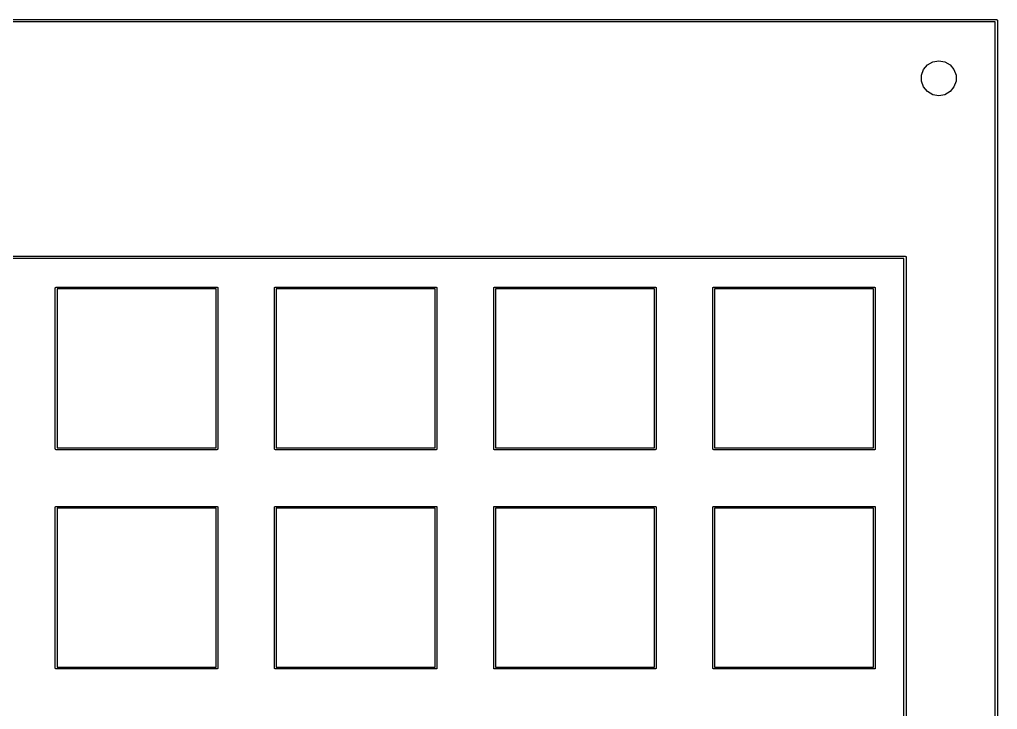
# Model space of a CAD drawing. Extents: x 50 to 430, y -187 to -47.
# Drawn here: x 345.1 to 430.1, y -106.9 to -46.9 of the extents above; entities that cross this region are included whole.
import ezdxf

# ---------------------------------------------------------------- set-up
doc = ezdxf.new("R2010")
doc.units = 0
doc.header["$MEASUREMENT"] = 0
doc.layers.add('BLACK', color=7, linetype='CONTINUOUS')

msp = doc.modelspace()

# ---------------------------------------------------------------- linework, layer by layer
at = {"layer": 'BLACK', "linetype": 'CONTINUOUS'}
for p, q in [((49.9913, -46.9), (430.009, -46.9)), ((429.9, -47.1), (50.1, -47.1)), ((429.9, -186.9), (429.9, -47.1)), ((430.009, -46.9), (430.018, -46.9)), ((430.009, -46.9), (430.009, -46.9)), ((430.018, -46.9), (430.026, -46.903)), ((430.026, -46.903), (430.035, -46.9046)), ((430.035, -46.9046), (430.042, -46.909)), ((430.042, -46.909), (430.051, -46.9121)), ((430.051, -46.9121), (430.058, -46.9178)), ((430.058, -46.9178), (430.065, -46.9222)), ((430.065, -46.9222), (430.071, -46.929)), ((430.071, -46.929), (430.078, -46.9347)), ((430.078, -46.9347), (430.082, -46.9424)), ((430.082, -46.9424), (430.088, -46.9492)), ((430.088, -46.9492), (430.091, -46.9576)), ((430.091, -46.9576), (430.095, -46.9653)), ((430.095, -46.9653), (430.097, -46.974)), ((430.097, -46.974), (430.1, -46.9824)), ((430.1, -46.9824), (430.1, -46.9912)), ((430.1, -46.9912), (430.1, -46.9913)), ((430.1, -46.9913), (430.1, -187.009)), ((423.681, -51.2384), (424.021, -50.8332)), ((424.021, -50.8332), (424.479, -50.5687)), ((424.479, -50.5687), (425, -50.4769)), ((425, -50.4769), (425.521, -50.5687)), ((425.521, -50.5687), (425.979, -50.8332)), ((425.979, -50.8332), (426.319, -51.2384)), ((423.5, -51.7355), (423.681, -51.2384)), ((423.5, -52.2645), (423.5, -51.7355)), ((426.319, -51.2384), (426.5, -51.7355)), ((426.5, -51.7355), (426.5, -52.2645)), ((423.681, -52.7616), (423.5, -52.2645)), ((426.5, -52.2645), (426.319, -52.7616)), ((424.021, -53.1668), (423.681, -52.7616)), ((424.479, -53.4313), (424.021, -53.1668)), ((425, -53.5231), (424.479, -53.4313)), ((425.521, -53.4313), (425, -53.5231)), ((425.979, -53.1668), (425.521, -53.4313)), ((426.319, -52.7616), (425.979, -53.1668)), ((60.117, -67.473), (422.084, -67.473)), ((421.976, -67.673), (60.2257, -67.673)), ((421.976, -181.773), (421.976, -67.673)), ((422.084, -67.473), (422.093, -67.473)), ((422.084, -67.473), (422.084, -67.473)), ((422.093, -67.473), (422.102, -67.476)), ((422.102, -67.476), (422.11, -67.4776)), ((422.11, -67.4776), (422.118, -67.482)), ((422.118, -67.482), (422.127, -67.4851)), ((422.127, -67.4851), (422.133, -67.4908)), ((422.133, -67.4908), (422.141, -67.4952)), ((422.141, -67.4952), (422.147, -67.502)), ((422.147, -67.502), (422.154, -67.5077)), ((422.154, -67.5077), (422.158, -67.5154)), ((422.158, -67.5154), (422.164, -67.5222)), ((422.164, -67.5222), (422.167, -67.5306)), ((422.167, -67.5306), (422.171, -67.5383)), ((422.171, -67.5383), (422.173, -67.547)), ((422.173, -67.547), (422.176, -67.5554)), ((422.176, -67.5554), (422.176, -67.5642)), ((422.176, -67.5642), (422.176, -67.5643)), ((422.176, -67.5643), (422.176, -181.882)), ((348.214, -70.2266), (348.216, -70.2202)), ((348.214, -70.2333), (348.214, -70.2266)), ((348.214, -84.2167), (348.214, -70.2333)), ((348.216, -70.2202), (348.217, -70.2135)), ((348.217, -70.2135), (348.221, -70.2077)), ((348.221, -70.2077), (348.223, -70.2013)), ((348.223, -70.2013), (348.227, -70.1961)), ((348.227, -70.1961), (348.231, -70.1903)), ((348.231, -70.1903), (348.236, -70.1859)), ((348.236, -70.1859), (348.24, -70.1807)), ((348.24, -70.1807), (348.246, -70.1773)), ((348.246, -70.1773), (348.251, -70.173)), ((348.251, -70.173), (348.258, -70.1707)), ((348.258, -70.1707), (348.264, -70.1673)), ((348.264, -70.1673), (348.27, -70.1661)), ((348.27, -70.1661), (348.277, -70.1638)), ((348.277, -70.1638), (348.283, -70.1638)), ((348.283, -70.1638), (348.283, -70.1638)), ((348.283, -70.1638), (362.267, -70.1638)), ((348.366, -70.3162), (348.366, -84.1338)), ((362.184, -70.3162), (348.366, -70.3162)), ((362.184, -84.1338), (362.184, -70.3162)), ((362.267, -70.1638), (362.273, -70.1638)), ((362.267, -70.1638), (362.267, -70.1638)), ((362.273, -70.1638), (362.28, -70.1661)), ((362.28, -70.1661), (362.286, -70.1673)), ((362.286, -70.1673), (362.292, -70.1707)), ((362.292, -70.1707), (362.299, -70.173)), ((362.299, -70.173), (362.304, -70.1773)), ((362.304, -70.1773), (362.31, -70.1807)), ((362.31, -70.1807), (362.314, -70.1859)), ((362.314, -70.1859), (362.319, -70.1903)), ((362.319, -70.1903), (362.323, -70.1961)), ((362.323, -70.1961), (362.327, -70.2013)), ((362.327, -70.2013), (362.329, -70.2077)), ((362.329, -70.2077), (362.333, -70.2135)), ((362.333, -70.2135), (362.334, -70.2202)), ((362.334, -70.2202), (362.336, -70.2266)), ((362.336, -70.2266), (362.336, -70.2333)), ((362.336, -70.2333), (362.336, -70.2333)), ((362.336, -70.2333), (362.336, -84.2167)), ((367.264, -70.2266), (367.266, -70.2202)), ((367.264, -70.2333), (367.264, -70.2266)), ((367.264, -84.2167), (367.264, -70.2333)), ((367.266, -70.2202), (367.267, -70.2135)), ((367.267, -70.2135), (367.271, -70.2077)), ((367.271, -70.2077), (367.273, -70.2013)), ((367.273, -70.2013), (367.277, -70.1961)), ((367.277, -70.1961), (367.281, -70.1903)), ((367.281, -70.1903), (367.286, -70.1859)), ((367.286, -70.1859), (367.29, -70.1807)), ((367.29, -70.1807), (367.296, -70.1773)), ((367.296, -70.1773), (367.301, -70.173)), ((367.301, -70.173), (367.308, -70.1707)), ((367.308, -70.1707), (367.314, -70.1673)), ((367.314, -70.1673), (367.32, -70.1661)), ((367.32, -70.1661), (367.327, -70.1638)), ((367.327, -70.1638), (367.333, -70.1638)), ((367.333, -70.1638), (367.333, -70.1638)), ((367.333, -70.1638), (381.317, -70.1638)), ((367.416, -70.3162), (367.416, -84.1338)), ((381.234, -70.3162), (367.416, -70.3162)), ((381.234, -84.1338), (381.234, -70.3162)), ((381.317, -70.1638), (381.323, -70.1638)), ((381.317, -70.1638), (381.317, -70.1638)), ((381.323, -70.1638), (381.33, -70.1661)), ((381.33, -70.1661), (381.336, -70.1673)), ((381.336, -70.1673), (381.342, -70.1707)), ((381.342, -70.1707), (381.349, -70.173)), ((381.349, -70.173), (381.354, -70.1773)), ((381.354, -70.1773), (381.36, -70.1807)), ((381.36, -70.1807), (381.364, -70.1859)), ((381.364, -70.1859), (381.369, -70.1903)), ((381.369, -70.1903), (381.373, -70.1961)), ((381.373, -70.1961), (381.377, -70.2013)), ((381.377, -70.2013), (381.379, -70.2077)), ((381.379, -70.2077), (381.383, -70.2135)), ((381.383, -70.2135), (381.384, -70.2202)), ((381.384, -70.2202), (381.386, -70.2266)), ((381.386, -70.2266), (381.386, -70.2333)), ((381.386, -70.2333), (381.386, -70.2333)), ((381.386, -70.2333), (381.386, -84.2167)), ((386.314, -70.2266), (386.316, -70.2202)), ((386.314, -70.2333), (386.314, -70.2266)), ((386.314, -84.2167), (386.314, -70.2333)), ((386.316, -70.2202), (386.317, -70.2135)), ((386.317, -70.2135), (386.321, -70.2077)), ((386.321, -70.2077), (386.323, -70.2013)), ((386.323, -70.2013), (386.327, -70.1961)), ((386.327, -70.1961), (386.331, -70.1903)), ((386.331, -70.1903), (386.336, -70.1859)), ((386.336, -70.1859), (386.34, -70.1807)), ((386.34, -70.1807), (386.346, -70.1773)), ((386.346, -70.1773), (386.351, -70.173)), ((386.351, -70.173), (386.358, -70.1707)), ((386.358, -70.1707), (386.364, -70.1673)), ((386.364, -70.1673), (386.37, -70.1661)), ((386.37, -70.1661), (386.377, -70.1638)), ((386.377, -70.1638), (386.383, -70.1638)), ((386.383, -70.1638), (386.383, -70.1638)), ((386.383, -70.1638), (400.367, -70.1638)), ((386.466, -70.3162), (386.466, -84.1338)), ((400.284, -70.3162), (386.466, -70.3162)), ((400.284, -84.1338), (400.284, -70.3162)), ((400.367, -70.1638), (400.373, -70.1638)), ((400.367, -70.1638), (400.367, -70.1638)), ((400.373, -70.1638), (400.38, -70.1661)), ((400.38, -70.1661), (400.386, -70.1673)), ((400.386, -70.1673), (400.392, -70.1707)), ((400.392, -70.1707), (400.399, -70.173)), ((400.399, -70.173), (400.404, -70.1773)), ((400.404, -70.1773), (400.41, -70.1807)), ((400.41, -70.1807), (400.414, -70.1859)), ((400.414, -70.1859), (400.419, -70.1903)), ((400.419, -70.1903), (400.423, -70.1961)), ((400.423, -70.1961), (400.427, -70.2013)), ((400.427, -70.2013), (400.429, -70.2077)), ((400.429, -70.2077), (400.433, -70.2135)), ((400.433, -70.2135), (400.434, -70.2202)), ((400.434, -70.2202), (400.436, -70.2266)), ((400.436, -70.2266), (400.436, -70.2333)), ((400.436, -70.2333), (400.436, -70.2333)), ((400.436, -70.2333), (400.436, -84.2167)), ((405.364, -70.2266), (405.366, -70.2202)), ((405.364, -70.2333), (405.364, -70.2266)), ((405.364, -84.2167), (405.364, -70.2333)), ((405.366, -70.2202), (405.367, -70.2135)), ((405.367, -70.2135), (405.371, -70.2077)), ((405.371, -70.2077), (405.373, -70.2013)), ((405.373, -70.2013), (405.377, -70.1961)), ((405.377, -70.1961), (405.381, -70.1903)), ((405.381, -70.1903), (405.386, -70.1859)), ((405.386, -70.1859), (405.39, -70.1807)), ((405.39, -70.1807), (405.396, -70.1773)), ((405.396, -70.1773), (405.401, -70.173)), ((405.401, -70.173), (405.408, -70.1707)), ((405.408, -70.1707), (405.414, -70.1673)), ((405.414, -70.1673), (405.42, -70.1661)), ((405.42, -70.1661), (405.427, -70.1638)), ((405.427, -70.1638), (405.433, -70.1638)), ((405.433, -70.1638), (405.433, -70.1638)), ((405.433, -70.1638), (419.417, -70.1638)), ((405.516, -70.3162), (405.516, -84.1338)), ((419.334, -70.3162), (405.516, -70.3162)), ((419.334, -84.1338), (419.334, -70.3162)), ((419.417, -70.1638), (419.423, -70.1638)), ((419.417, -70.1638), (419.417, -70.1638)), ((419.423, -70.1638), (419.43, -70.1661)), ((419.43, -70.1661), (419.436, -70.1673)), ((419.436, -70.1673), (419.442, -70.1707)), ((419.442, -70.1707), (419.449, -70.173)), ((419.449, -70.173), (419.454, -70.1773)), ((419.454, -70.1773), (419.46, -70.1807)), ((419.46, -70.1807), (419.464, -70.1859)), ((419.464, -70.1859), (419.469, -70.1903)), ((419.469, -70.1903), (419.473, -70.1961)), ((419.473, -70.1961), (419.477, -70.2013)), ((419.477, -70.2013), (419.479, -70.2077)), ((419.479, -70.2077), (419.483, -70.2135)), ((419.483, -70.2135), (419.484, -70.2202)), ((419.484, -70.2202), (419.486, -70.2266)), ((419.486, -70.2266), (419.486, -70.2333)), ((419.486, -70.2333), (419.486, -70.2333)), ((419.486, -70.2333), (419.486, -84.2167)), ((348.366, -84.1338), (362.184, -84.1338)), ((367.416, -84.1338), (381.234, -84.1338)), ((386.466, -84.1338), (400.284, -84.1338)), ((405.516, -84.1338), (419.334, -84.1338)), ((348.214, -84.2234), (348.214, -84.2167)), ((348.214, -84.2167), (348.214, -84.2167)), ((348.216, -84.2298), (348.214, -84.2234)), ((348.217, -84.2365), (348.216, -84.2298)), ((348.221, -84.2423), (348.217, -84.2365)), ((348.223, -84.2487), (348.221, -84.2423)), ((348.227, -84.2539), (348.223, -84.2487)), ((348.231, -84.2597), (348.227, -84.2539)), ((348.236, -84.2641), (348.231, -84.2597)), ((348.24, -84.2693), (348.236, -84.2641)), ((348.246, -84.2727), (348.24, -84.2693)), ((348.251, -84.277), (348.246, -84.2727)), ((348.258, -84.2793), (348.251, -84.277)), ((348.264, -84.2827), (348.258, -84.2793)), ((348.27, -84.2839), (348.264, -84.2827)), ((348.277, -84.2862), (348.27, -84.2839)), ((348.283, -84.2862), (348.277, -84.2862)), ((362.267, -84.2862), (348.283, -84.2862)), ((348.283, -84.2862), (348.283, -84.2862)), ((362.273, -84.2862), (362.267, -84.2862)), ((362.267, -84.2862), (362.267, -84.2862)), ((362.28, -84.2839), (362.273, -84.2862)), ((362.286, -84.2827), (362.28, -84.2839)), ((362.292, -84.2793), (362.286, -84.2827)), ((362.299, -84.277), (362.292, -84.2793)), ((362.304, -84.2727), (362.299, -84.277)), ((362.31, -84.2693), (362.304, -84.2727)), ((362.314, -84.2641), (362.31, -84.2693)), ((362.319, -84.2597), (362.314, -84.2641)), ((362.323, -84.2539), (362.319, -84.2597)), ((362.327, -84.2487), (362.323, -84.2539)), ((362.329, -84.2423), (362.327, -84.2487)), ((362.333, -84.2365), (362.329, -84.2423)), ((362.334, -84.2298), (362.333, -84.2365)), ((362.336, -84.2234), (362.334, -84.2298)), ((362.336, -84.2167), (362.336, -84.2167)), ((362.336, -84.2167), (362.336, -84.2234)), ((367.264, -84.2234), (367.264, -84.2167)), ((367.264, -84.2167), (367.264, -84.2167)), ((367.266, -84.2298), (367.264, -84.2234)), ((367.267, -84.2365), (367.266, -84.2298)), ((367.271, -84.2423), (367.267, -84.2365)), ((367.273, -84.2487), (367.271, -84.2423)), ((367.277, -84.2539), (367.273, -84.2487)), ((367.281, -84.2597), (367.277, -84.2539)), ((367.286, -84.2641), (367.281, -84.2597)), ((367.29, -84.2693), (367.286, -84.2641)), ((367.296, -84.2727), (367.29, -84.2693)), ((367.301, -84.277), (367.296, -84.2727)), ((367.308, -84.2793), (367.301, -84.277)), ((367.314, -84.2827), (367.308, -84.2793)), ((367.32, -84.2839), (367.314, -84.2827)), ((367.327, -84.2862), (367.32, -84.2839)), ((367.333, -84.2862), (367.327, -84.2862)), ((381.317, -84.2862), (367.333, -84.2862)), ((367.333, -84.2862), (367.333, -84.2862)), ((381.323, -84.2862), (381.317, -84.2862)), ((381.317, -84.2862), (381.317, -84.2862)), ((381.33, -84.2839), (381.323, -84.2862)), ((381.336, -84.2827), (381.33, -84.2839)), ((381.342, -84.2793), (381.336, -84.2827)), ((381.349, -84.277), (381.342, -84.2793)), ((381.354, -84.2727), (381.349, -84.277)), ((381.36, -84.2693), (381.354, -84.2727)), ((381.364, -84.2641), (381.36, -84.2693)), ((381.369, -84.2597), (381.364, -84.2641)), ((381.373, -84.2539), (381.369, -84.2597)), ((381.377, -84.2487), (381.373, -84.2539)), ((381.379, -84.2423), (381.377, -84.2487)), ((381.383, -84.2365), (381.379, -84.2423)), ((381.384, -84.2298), (381.383, -84.2365)), ((381.386, -84.2234), (381.384, -84.2298)), ((381.386, -84.2167), (381.386, -84.2167)), ((381.386, -84.2167), (381.386, -84.2234)), ((386.314, -84.2234), (386.314, -84.2167)), ((386.314, -84.2167), (386.314, -84.2167)), ((386.316, -84.2298), (386.314, -84.2234)), ((386.317, -84.2365), (386.316, -84.2298)), ((386.321, -84.2423), (386.317, -84.2365)), ((386.323, -84.2487), (386.321, -84.2423)), ((386.327, -84.2539), (386.323, -84.2487)), ((386.331, -84.2597), (386.327, -84.2539)), ((386.336, -84.2641), (386.331, -84.2597)), ((386.34, -84.2693), (386.336, -84.2641)), ((386.346, -84.2727), (386.34, -84.2693)), ((386.351, -84.277), (386.346, -84.2727)), ((386.358, -84.2793), (386.351, -84.277)), ((386.364, -84.2827), (386.358, -84.2793)), ((386.37, -84.2839), (386.364, -84.2827)), ((386.377, -84.2862), (386.37, -84.2839)), ((386.383, -84.2862), (386.377, -84.2862)), ((400.367, -84.2862), (386.383, -84.2862)), ((386.383, -84.2862), (386.383, -84.2862)), ((400.373, -84.2862), (400.367, -84.2862)), ((400.367, -84.2862), (400.367, -84.2862)), ((400.38, -84.2839), (400.373, -84.2862)), ((400.386, -84.2827), (400.38, -84.2839)), ((400.392, -84.2793), (400.386, -84.2827)), ((400.399, -84.277), (400.392, -84.2793)), ((400.404, -84.2727), (400.399, -84.277)), ((400.41, -84.2693), (400.404, -84.2727)), ((400.414, -84.2641), (400.41, -84.2693)), ((400.419, -84.2597), (400.414, -84.2641)), ((400.423, -84.2539), (400.419, -84.2597)), ((400.427, -84.2487), (400.423, -84.2539)), ((400.429, -84.2423), (400.427, -84.2487)), ((400.433, -84.2365), (400.429, -84.2423)), ((400.434, -84.2298), (400.433, -84.2365)), ((400.436, -84.2234), (400.434, -84.2298)), ((400.436, -84.2167), (400.436, -84.2167)), ((400.436, -84.2167), (400.436, -84.2234)), ((405.364, -84.2234), (405.364, -84.2167)), ((405.364, -84.2167), (405.364, -84.2167)), ((405.366, -84.2298), (405.364, -84.2234)), ((405.367, -84.2365), (405.366, -84.2298)), ((405.371, -84.2423), (405.367, -84.2365)), ((405.373, -84.2487), (405.371, -84.2423)), ((405.377, -84.2539), (405.373, -84.2487)), ((405.381, -84.2597), (405.377, -84.2539)), ((405.386, -84.2641), (405.381, -84.2597)), ((405.39, -84.2693), (405.386, -84.2641)), ((405.396, -84.2727), (405.39, -84.2693)), ((405.401, -84.277), (405.396, -84.2727)), ((405.408, -84.2793), (405.401, -84.277)), ((405.414, -84.2827), (405.408, -84.2793)), ((405.42, -84.2839), (405.414, -84.2827)), ((405.427, -84.2862), (405.42, -84.2839)), ((405.433, -84.2862), (405.427, -84.2862)), ((419.417, -84.2862), (405.433, -84.2862)), ((405.433, -84.2862), (405.433, -84.2862)), ((419.423, -84.2862), (419.417, -84.2862)), ((419.417, -84.2862), (419.417, -84.2862)), ((419.43, -84.2839), (419.423, -84.2862)), ((419.436, -84.2827), (419.43, -84.2839)), ((419.442, -84.2793), (419.436, -84.2827)), ((419.449, -84.277), (419.442, -84.2793)), ((419.454, -84.2727), (419.449, -84.277)), ((419.46, -84.2693), (419.454, -84.2727)), ((419.464, -84.2641), (419.46, -84.2693)), ((419.469, -84.2597), (419.464, -84.2641)), ((419.473, -84.2539), (419.469, -84.2597)), ((419.477, -84.2487), (419.473, -84.2539)), ((419.479, -84.2423), (419.477, -84.2487)), ((419.483, -84.2365), (419.479, -84.2423)), ((419.484, -84.2298), (419.483, -84.2365)), ((419.486, -84.2234), (419.484, -84.2298)), ((419.486, -84.2167), (419.486, -84.2167)), ((419.486, -84.2167), (419.486, -84.2234)), ((348.227, -89.2461), (348.231, -89.2403)), ((348.231, -89.2403), (348.236, -89.2359)), ((348.236, -89.2359), (348.24, -89.2307)), ((348.24, -89.2307), (348.246, -89.2273)), ((348.246, -89.2273), (348.251, -89.223)), ((348.251, -89.223), (348.258, -89.2207)), ((348.258, -89.2207), (348.264, -89.2173)), ((348.264, -89.2173), (348.27, -89.2161)), ((348.27, -89.2161), (348.277, -89.2138)), ((348.277, -89.2138), (348.283, -89.2138)), ((348.283, -89.2138), (348.283, -89.2138)), ((348.283, -89.2138), (362.267, -89.2138)), ((362.267, -89.2138), (362.273, -89.2138)), ((362.267, -89.2138), (362.267, -89.2138)), ((362.273, -89.2138), (362.28, -89.2161)), ((362.28, -89.2161), (362.286, -89.2173)), ((362.286, -89.2173), (362.292, -89.2207)), ((362.292, -89.2207), (362.299, -89.223)), ((362.299, -89.223), (362.304, -89.2273)), ((362.304, -89.2273), (362.31, -89.2307)), ((362.31, -89.2307), (362.314, -89.2359)), ((362.314, -89.2359), (362.319, -89.2403)), ((362.319, -89.2403), (362.323, -89.2461)), ((367.277, -89.2461), (367.281, -89.2403)), ((367.281, -89.2403), (367.286, -89.2359)), ((367.286, -89.2359), (367.29, -89.2307)), ((367.29, -89.2307), (367.296, -89.2273)), ((367.296, -89.2273), (367.301, -89.223)), ((367.301, -89.223), (367.308, -89.2207)), ((367.308, -89.2207), (367.314, -89.2173)), ((367.314, -89.2173), (367.32, -89.2161)), ((367.32, -89.2161), (367.327, -89.2138)), ((367.327, -89.2138), (367.333, -89.2138)), ((367.333, -89.2138), (367.333, -89.2138)), ((367.333, -89.2138), (381.317, -89.2138)), ((381.317, -89.2138), (381.323, -89.2138)), ((381.317, -89.2138), (381.317, -89.2138)), ((381.323, -89.2138), (381.33, -89.2161)), ((381.33, -89.2161), (381.336, -89.2173)), ((381.336, -89.2173), (381.342, -89.2207)), ((381.342, -89.2207), (381.349, -89.223)), ((381.349, -89.223), (381.354, -89.2273)), ((381.354, -89.2273), (381.36, -89.2307)), ((381.36, -89.2307), (381.364, -89.2359)), ((381.364, -89.2359), (381.369, -89.2403)), ((381.369, -89.2403), (381.373, -89.2461)), ((386.327, -89.2461), (386.331, -89.2403)), ((386.331, -89.2403), (386.336, -89.2359)), ((386.336, -89.2359), (386.34, -89.2307)), ((386.34, -89.2307), (386.346, -89.2273)), ((386.346, -89.2273), (386.351, -89.223)), ((386.351, -89.223), (386.358, -89.2207)), ((386.358, -89.2207), (386.364, -89.2173)), ((386.364, -89.2173), (386.37, -89.2161)), ((386.37, -89.2161), (386.377, -89.2138)), ((386.377, -89.2138), (386.383, -89.2138)), ((386.383, -89.2138), (386.383, -89.2138)), ((386.383, -89.2138), (400.367, -89.2138)), ((400.367, -89.2138), (400.373, -89.2138)), ((400.367, -89.2138), (400.367, -89.2138)), ((400.373, -89.2138), (400.38, -89.2161)), ((400.38, -89.2161), (400.386, -89.2173)), ((400.386, -89.2173), (400.392, -89.2207)), ((400.392, -89.2207), (400.399, -89.223)), ((400.399, -89.223), (400.404, -89.2273)), ((400.404, -89.2273), (400.41, -89.2307)), ((400.41, -89.2307), (400.414, -89.2359)), ((400.414, -89.2359), (400.419, -89.2403)), ((400.419, -89.2403), (400.423, -89.2461)), ((405.377, -89.2461), (405.381, -89.2403)), ((405.381, -89.2403), (405.386, -89.2359)), ((405.386, -89.2359), (405.39, -89.2307)), ((405.39, -89.2307), (405.396, -89.2273)), ((405.396, -89.2273), (405.401, -89.223)), ((405.401, -89.223), (405.408, -89.2207)), ((405.408, -89.2207), (405.414, -89.2173)), ((405.414, -89.2173), (405.42, -89.2161)), ((405.42, -89.2161), (405.427, -89.2138)), ((405.427, -89.2138), (405.433, -89.2138)), ((405.433, -89.2138), (405.433, -89.2138)), ((405.433, -89.2138), (419.417, -89.2138)), ((419.417, -89.2138), (419.423, -89.2138)), ((419.417, -89.2138), (419.417, -89.2138)), ((419.423, -89.2138), (419.43, -89.2161)), ((419.43, -89.2161), (419.436, -89.2173)), ((419.436, -89.2173), (419.442, -89.2207)), ((419.442, -89.2207), (419.449, -89.223)), ((419.449, -89.223), (419.454, -89.2273)), ((419.454, -89.2273), (419.46, -89.2307)), ((419.46, -89.2307), (419.464, -89.2359)), ((419.464, -89.2359), (419.469, -89.2403)), ((419.469, -89.2403), (419.473, -89.2461)), ((348.214, -89.2766), (348.216, -89.2702)), ((348.214, -89.2833), (348.214, -89.2766)), ((348.214, -103.267), (348.214, -89.2833)), ((348.216, -89.2702), (348.217, -89.2635)), ((348.217, -89.2635), (348.221, -89.2577)), ((348.221, -89.2577), (348.223, -89.2513)), ((348.223, -89.2513), (348.227, -89.2461)), ((348.366, -89.3662), (348.366, -103.184)), ((362.184, -89.3662), (348.366, -89.3662)), ((362.184, -103.184), (362.184, -89.3662)), ((362.323, -89.2461), (362.327, -89.2513)), ((362.327, -89.2513), (362.329, -89.2577)), ((362.329, -89.2577), (362.333, -89.2635)), ((362.333, -89.2635), (362.334, -89.2702)), ((362.334, -89.2702), (362.336, -89.2766)), ((362.336, -89.2766), (362.336, -89.2833)), ((362.336, -89.2833), (362.336, -89.2833)), ((362.336, -89.2833), (362.336, -103.267)), ((367.264, -89.2766), (367.266, -89.2702)), ((367.264, -89.2833), (367.264, -89.2766)), ((367.264, -103.267), (367.264, -89.2833)), ((367.266, -89.2702), (367.267, -89.2635)), ((367.267, -89.2635), (367.271, -89.2577)), ((367.271, -89.2577), (367.273, -89.2513)), ((367.273, -89.2513), (367.277, -89.2461)), ((367.416, -89.3662), (367.416, -103.184)), ((381.234, -89.3662), (367.416, -89.3662)), ((381.234, -103.184), (381.234, -89.3662)), ((381.373, -89.2461), (381.377, -89.2513)), ((381.377, -89.2513), (381.379, -89.2577)), ((381.379, -89.2577), (381.383, -89.2635)), ((381.383, -89.2635), (381.384, -89.2702)), ((381.384, -89.2702), (381.386, -89.2766)), ((381.386, -89.2766), (381.386, -89.2833)), ((381.386, -89.2833), (381.386, -89.2833)), ((381.386, -89.2833), (381.386, -103.267)), ((386.314, -89.2766), (386.316, -89.2702)), ((386.314, -89.2833), (386.314, -89.2766)), ((386.314, -103.267), (386.314, -89.2833)), ((386.316, -89.2702), (386.317, -89.2635)), ((386.317, -89.2635), (386.321, -89.2577)), ((386.321, -89.2577), (386.323, -89.2513)), ((386.323, -89.2513), (386.327, -89.2461)), ((386.466, -89.3662), (386.466, -103.184)), ((400.284, -89.3662), (386.466, -89.3662)), ((400.284, -103.184), (400.284, -89.3662)), ((400.423, -89.2461), (400.427, -89.2513)), ((400.427, -89.2513), (400.429, -89.2577)), ((400.429, -89.2577), (400.433, -89.2635)), ((400.433, -89.2635), (400.434, -89.2702)), ((400.434, -89.2702), (400.436, -89.2766)), ((400.436, -89.2766), (400.436, -89.2833)), ((400.436, -89.2833), (400.436, -89.2833)), ((400.436, -89.2833), (400.436, -103.267)), ((405.364, -89.2766), (405.366, -89.2702)), ((405.364, -89.2833), (405.364, -89.2766)), ((405.364, -103.267), (405.364, -89.2833)), ((405.366, -89.2702), (405.367, -89.2635)), ((405.367, -89.2635), (405.371, -89.2577)), ((405.371, -89.2577), (405.373, -89.2513)), ((405.373, -89.2513), (405.377, -89.2461)), ((405.516, -89.3662), (405.516, -103.184)), ((419.334, -89.3662), (405.516, -89.3662)), ((419.334, -103.184), (419.334, -89.3662)), ((419.473, -89.2461), (419.477, -89.2513)), ((419.477, -89.2513), (419.479, -89.2577)), ((419.479, -89.2577), (419.483, -89.2635)), ((419.483, -89.2635), (419.484, -89.2702)), ((419.484, -89.2702), (419.486, -89.2766)), ((419.486, -89.2766), (419.486, -89.2833)), ((419.486, -89.2833), (419.486, -89.2833)), ((419.486, -89.2833), (419.486, -103.267)), ((348.214, -103.273), (348.214, -103.267)), ((348.214, -103.267), (348.214, -103.267)), ((348.216, -103.28), (348.214, -103.273)), ((348.217, -103.286), (348.216, -103.28)), ((348.221, -103.292), (348.217, -103.286)), ((348.223, -103.299), (348.221, -103.292)), ((348.227, -103.304), (348.223, -103.299)), ((348.231, -103.31), (348.227, -103.304)), ((348.236, -103.314), (348.231, -103.31)), ((348.24, -103.319), (348.236, -103.314)), ((348.246, -103.323), (348.24, -103.319)), ((348.251, -103.327), (348.246, -103.323)), ((348.258, -103.329), (348.251, -103.327)), ((348.264, -103.333), (348.258, -103.329)), ((348.27, -103.334), (348.264, -103.333)), ((348.277, -103.336), (348.27, -103.334)), ((348.283, -103.336), (348.277, -103.336)), ((362.267, -103.336), (348.283, -103.336)), ((348.283, -103.336), (348.283, -103.336)), ((348.366, -103.184), (362.184, -103.184)), ((362.273, -103.336), (362.267, -103.336)), ((362.267, -103.336), (362.267, -103.336)), ((362.28, -103.334), (362.273, -103.336)), ((362.286, -103.333), (362.28, -103.334)), ((362.292, -103.329), (362.286, -103.333)), ((362.299, -103.327), (362.292, -103.329)), ((362.304, -103.323), (362.299, -103.327)), ((362.31, -103.319), (362.304, -103.323)), ((362.314, -103.314), (362.31, -103.319)), ((362.319, -103.31), (362.314, -103.314)), ((362.323, -103.304), (362.319, -103.31)), ((362.327, -103.299), (362.323, -103.304)), ((362.329, -103.292), (362.327, -103.299)), ((362.333, -103.286), (362.329, -103.292)), ((362.334, -103.28), (362.333, -103.286)), ((362.336, -103.273), (362.334, -103.28)), ((362.336, -103.267), (362.336, -103.267)), ((362.336, -103.267), (362.336, -103.273)), ((367.264, -103.273), (367.264, -103.267)), ((367.264, -103.267), (367.264, -103.267)), ((367.266, -103.28), (367.264, -103.273)), ((367.267, -103.286), (367.266, -103.28)), ((367.271, -103.292), (367.267, -103.286)), ((367.273, -103.299), (367.271, -103.292)), ((367.277, -103.304), (367.273, -103.299)), ((367.281, -103.31), (367.277, -103.304)), ((367.286, -103.314), (367.281, -103.31)), ((367.29, -103.319), (367.286, -103.314)), ((367.296, -103.323), (367.29, -103.319)), ((367.301, -103.327), (367.296, -103.323)), ((367.308, -103.329), (367.301, -103.327)), ((367.314, -103.333), (367.308, -103.329)), ((367.32, -103.334), (367.314, -103.333)), ((367.327, -103.336), (367.32, -103.334)), ((367.333, -103.336), (367.327, -103.336)), ((381.317, -103.336), (367.333, -103.336)), ((367.333, -103.336), (367.333, -103.336)), ((367.416, -103.184), (381.234, -103.184)), ((381.323, -103.336), (381.317, -103.336)), ((381.317, -103.336), (381.317, -103.336)), ((381.33, -103.334), (381.323, -103.336)), ((381.336, -103.333), (381.33, -103.334)), ((381.342, -103.329), (381.336, -103.333)), ((381.349, -103.327), (381.342, -103.329)), ((381.354, -103.323), (381.349, -103.327)), ((381.36, -103.319), (381.354, -103.323)), ((381.364, -103.314), (381.36, -103.319)), ((381.369, -103.31), (381.364, -103.314)), ((381.373, -103.304), (381.369, -103.31)), ((381.377, -103.299), (381.373, -103.304)), ((381.379, -103.292), (381.377, -103.299)), ((381.383, -103.286), (381.379, -103.292)), ((381.384, -103.28), (381.383, -103.286)), ((381.386, -103.273), (381.384, -103.28)), ((381.386, -103.267), (381.386, -103.267)), ((381.386, -103.267), (381.386, -103.273)), ((386.314, -103.273), (386.314, -103.267)), ((386.314, -103.267), (386.314, -103.267)), ((386.316, -103.28), (386.314, -103.273)), ((386.317, -103.286), (386.316, -103.28)), ((386.321, -103.292), (386.317, -103.286)), ((386.323, -103.299), (386.321, -103.292)), ((386.327, -103.304), (386.323, -103.299)), ((386.331, -103.31), (386.327, -103.304)), ((386.336, -103.314), (386.331, -103.31)), ((386.34, -103.319), (386.336, -103.314)), ((386.346, -103.323), (386.34, -103.319)), ((386.351, -103.327), (386.346, -103.323)), ((386.358, -103.329), (386.351, -103.327)), ((386.364, -103.333), (386.358, -103.329)), ((386.37, -103.334), (386.364, -103.333)), ((386.377, -103.336), (386.37, -103.334)), ((386.383, -103.336), (386.377, -103.336)), ((400.367, -103.336), (386.383, -103.336)), ((386.383, -103.336), (386.383, -103.336)), ((386.466, -103.184), (400.284, -103.184)), ((400.373, -103.336), (400.367, -103.336)), ((400.367, -103.336), (400.367, -103.336)), ((400.38, -103.334), (400.373, -103.336)), ((400.386, -103.333), (400.38, -103.334)), ((400.392, -103.329), (400.386, -103.333)), ((400.399, -103.327), (400.392, -103.329)), ((400.404, -103.323), (400.399, -103.327)), ((400.41, -103.319), (400.404, -103.323)), ((400.414, -103.314), (400.41, -103.319)), ((400.419, -103.31), (400.414, -103.314)), ((400.423, -103.304), (400.419, -103.31)), ((400.427, -103.299), (400.423, -103.304)), ((400.429, -103.292), (400.427, -103.299)), ((400.433, -103.286), (400.429, -103.292)), ((400.434, -103.28), (400.433, -103.286)), ((400.436, -103.273), (400.434, -103.28)), ((400.436, -103.267), (400.436, -103.267)), ((400.436, -103.267), (400.436, -103.273)), ((405.364, -103.273), (405.364, -103.267)), ((405.364, -103.267), (405.364, -103.267)), ((405.366, -103.28), (405.364, -103.273)), ((405.367, -103.286), (405.366, -103.28)), ((405.371, -103.292), (405.367, -103.286)), ((405.373, -103.299), (405.371, -103.292)), ((405.377, -103.304), (405.373, -103.299)), ((405.381, -103.31), (405.377, -103.304)), ((405.386, -103.314), (405.381, -103.31)), ((405.39, -103.319), (405.386, -103.314)), ((405.396, -103.323), (405.39, -103.319)), ((405.401, -103.327), (405.396, -103.323)), ((405.408, -103.329), (405.401, -103.327)), ((405.414, -103.333), (405.408, -103.329)), ((405.42, -103.334), (405.414, -103.333)), ((405.427, -103.336), (405.42, -103.334)), ((405.433, -103.336), (405.427, -103.336)), ((419.417, -103.336), (405.433, -103.336)), ((405.433, -103.336), (405.433, -103.336)), ((405.516, -103.184), (419.334, -103.184)), ((419.423, -103.336), (419.417, -103.336)), ((419.417, -103.336), (419.417, -103.336)), ((419.43, -103.334), (419.423, -103.336)), ((419.436, -103.333), (419.43, -103.334)), ((419.442, -103.329), (419.436, -103.333)), ((419.449, -103.327), (419.442, -103.329)), ((419.454, -103.323), (419.449, -103.327)), ((419.46, -103.319), (419.454, -103.323)), ((419.464, -103.314), (419.46, -103.319)), ((419.469, -103.31), (419.464, -103.314)), ((419.473, -103.304), (419.469, -103.31)), ((419.477, -103.299), (419.473, -103.304)), ((419.479, -103.292), (419.477, -103.299)), ((419.483, -103.286), (419.479, -103.292)), ((419.484, -103.28), (419.483, -103.286)), ((419.486, -103.273), (419.484, -103.28)), ((419.486, -103.267), (419.486, -103.267)), ((419.486, -103.267), (419.486, -103.273))]:
    msp.add_line(p, q, dxfattribs=at)

doc.saveas('drawing.dxf')
